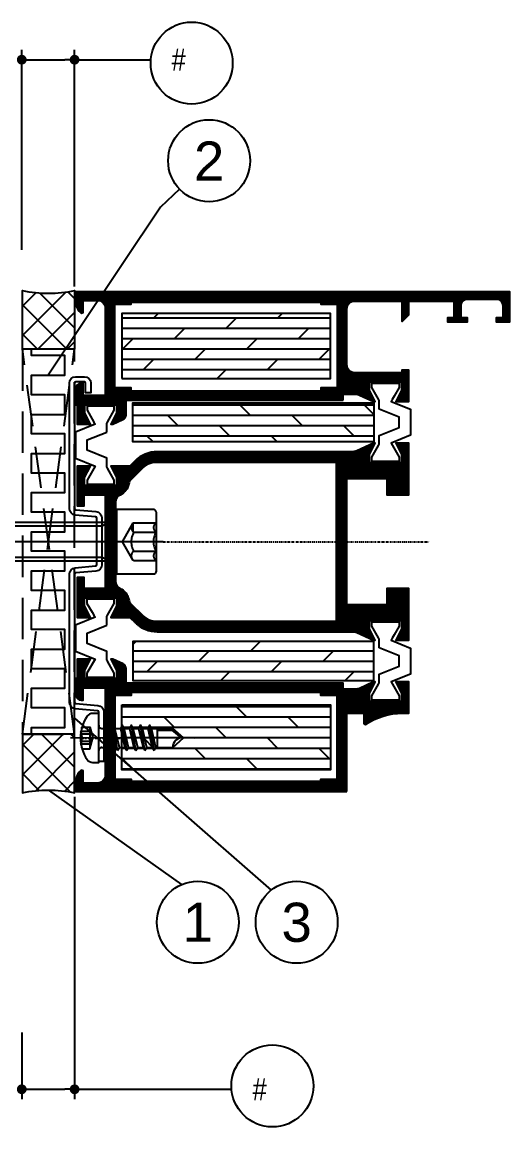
# Model space of a CAD drawing. Header units: millimetres. Extents: x -1821 to 14707, y -2864 to 1473.
# Drawn here: x 6390.9 to 6465.7, y -1107 to -937.7 of the extents above; entities that cross this region are included whole.
import ezdxf
from ezdxf.enums import TextEntityAlignment as Align

# ---------------------------------------------------------------- set-up
doc = ezdxf.new("R2010")
doc.units = ezdxf.units.MM
for name, pattern in [('AUSGEZOGEN', [0]), ('CENTER', [50.800000000000004, 31.75, -6.35, 6.35, -6.35]), ('DASHDOT', [1, 0.5, -0.25, 0, -0.25]), ('VERDECKT', [9.524999999999999, 6.35, -3.175])]:
    doc.linetypes.add(name, pattern=pattern)
for name, color, linetype in [('00TXT', 7, 'AUSGEZOGEN'), ('as_par', 3, 'Continuous'), ('as_sch', 3, 'Continuous'), ('CENT_18', 3, 'CENTER'), ('CENT_25', 2, 'DASHDOT'), ('CONST18', 3, 'Continuous'), ('CONST25', 2, 'Continuous'), ('CONST35', 7, 'Continuous'), ('DICHT_PAR', 3, 'Continuous'), ('HIDE_18', 3, 'VERDECKT'), ('is_par', 3, 'Continuous'), ('is_sch', 3, 'Continuous'), ('leiste_par', 3, 'Continuous')]:
    doc.layers.add(name, color=color, linetype=linetype)
doc.layers.add('AM_5', color=3, linetype='Continuous', lineweight=25)
doc.styles.add('BEMSTIL', font='8SIMPLEX.SHX', dxfattribs={"width": 0.85})
doc.styles.add('SWISS', font='swiss.ttf')
doc.dimstyles.new('Dok-1zu2-PUNKT$0', dxfattribs={"dimscale": 0.5, "dimtxt": 3.4, "dimasz": 1.5, "dimexe": 1.5, "dimexo": 0.6, "dimgap": 1.5, "dimtad": 0, "dimlfac": 2, "dimdsep": 46, "dimtxsty": 'BEMSTIL', "dimblk": 'PUNKT', "dimblk1": 'PUNKT', "dimblk2": 'PUNKT', "dimcen": 0, "dimclrd": 3, "dimclre": 3, "dimclrt": 3, "dimadec": 0, "dimazin": 0, "dimtfac": 0.7, "dimtofl": 0, "dimtmove": 0, "dimatfit": 3, "dimfxl": 1, "dimtolj": 1, "dimarcsym": 0})
pattern_1 = [(45, (5796.10753677033, -2052.015381145648), (-2.245064030267288, 2.245064030267288), []), (135, (5796.10753677033, -2052.015381145648), (-2.245064030267288, -2.245064030267288), [])]

# ---------------------------------------------------------------- blocks, each defined once
blk = doc.blocks.new('B-LL1021351')
at = {"layer": 'as_sch'}
h = blk.add_hatch(dxfattribs=at)
h.set_pattern_fill('_U', color=256, scale=0.2, angle=90, style=0, pattern_type=0)
h.set_pattern_definition([(90, (8.079554182062125, 29.43989028141033), (-0.2, 1.224606353822377e-17), [])])
edge = h.paths.add_edge_path()
edge.add_line((16.80000014944312, 41.19727941421419), (15.90000024883136, 41.19727941421414))
edge.add_line((15.90000024883136, 41.19727941421414), (15.90000024883084, 43.21662934013875))
edge.add_arc((17.10000024883082, 43.21662934013915), 1.199999999999999, 155.0000000000003, 180.0000000000183, ccw=False)
edge.add_line((16.01243090438685, 43.72377125422798), (16.99999999999937, 45.84162001425037))
edge.add_line((16.99999999999937, 45.84162001425037), (16.99999999999937, 46.12367428397178))
edge.add_line((16.99999999999937, 46.12367428397178), (15.24721359549932, 45.24728108172175))
edge.add_line((15.24721359549932, 45.24728108172178), (13.99999999999936, 45.24728108172178))
edge.add_line((13.99999999999937, 45.24728108172178), (13.99999999999937, 50.14728108172179))
edge.add_line((13.99999999999937, 50.14728108172176), (15.24721359549933, 50.14728108172176))
edge.add_line((15.24721359549932, 50.14728108172176), (16.99999999999936, 49.27088787947173))
edge.add_line((16.99999999999937, 49.27088787947176), (16.99999999999937, 51.29728021635563))
edge.add_line((16.99999999999937, 51.29728021635563), (12.19999999999956, 51.29728344756904))
edge.add_line((12.19999999999956, 51.29728344756904), (12.19999999999956, 50.1972810817218))
edge.add_line((12.19999999999956, 50.1972810817218), (12.59999999999965, 50.1972810817218))
edge.add_line((12.59999999999965, 50.1972810817218), (12.59999999999965, 42.99728508172188))
edge.add_arc((11.39999999999965, 42.99728508172188), 1.199999999999999, -90, 0, ccw=False)
edge.add_line((11.39999999999965, 41.7972850817219), (2.799999999999741, 41.7972850817219))
edge.add_arc((2.799999999999741, 42.99728508172188), 1.200000000000003, 180, 270, ccw=False)
edge.add_line((1.599999999999739, 42.99728508172188), (1.599999999999739, 50.19728508172176))
edge.add_line((1.599999999999739, 50.19728508172176), (4.666364272416246, 50.19728508172187))
edge.add_line((4.666364272416246, 50.19728508172187), (4.705505270816687, 50.29177981090521))
edge.add_line((4.705505270816687, 50.29177981090521), (3.699999999999903, 51.29728508172172))
edge.add_line((3.699999999999903, 51.29728508172172), (1.599999999999739, 51.29728508172178))
edge.add_line((1.599999999999739, 51.29728508172178), (1.599999999999739, 58.1972850817219))
edge.add_line((1.599999999999739, 58.19728508172187), (4.200000000000017, 58.19728508172187))
edge.add_line((4.200000000000017, 58.19728508172187), (4.200000000000017, 57.19728508172187))
edge.add_line((4.200000000000017, 57.19728508172187), (4.800000000000011, 57.19728508172187))
edge.add_line((4.800000000000011, 57.19728508172187), (4.800000000000011, 60.29728508172187))
edge.add_line((4.800000000000011, 60.2972850817219), (4.200000000000017, 60.2972850817219))
edge.add_line((4.200000000000017, 60.2972850817219), (4.200000000000017, 59.2972850817219))
edge.add_line((4.200000000000017, 59.2972850817219), (2.300000000000011, 59.2972850817219))
edge.add_arc((2.300000000000011, 60.2972850817219), 1, 180, 270.0000000000001, ccw=False)
edge.add_line((1.300000000000011, 60.2972850817219), (1.300000000000011, 64.6972850817219))
edge.add_arc((2.300000000000011, 64.69728508172187), 0.999999999999998, 89.99999999999989, 180, ccw=False)
edge.add_line((2.300000000000011, 65.69728508172187), (4.200000000000017, 65.69728508172187))
edge.add_line((4.200000000000017, 65.69728508172187), (4.200000000000017, 64.69728508172187))
edge.add_line((4.200000000000017, 64.69728508172187), (4.800000000000011, 64.69728508172187))
edge.add_line((4.800000000000011, 64.69728508172187), (4.800000000000011, 66.79728508172187))
edge.add_line((4.800000000000011, 66.7972850817219), (0.2000000000000171, 66.7972850817219))
edge.add_line((0.2000000000000171, 66.7972850817219), (0.2000000000000171, 0.1999999999999886))
edge.add_line((0.2000000000000028, 0.1999999999999886), (1.895836943965719, 0.1999999999999886))
edge.add_arc((1.895836943965719, 2), 1.799999999999996, 269.9999999999999, 314.9999999999998)
edge.add_line((3.168629150101509, 0.7272077938642099), (3.476215948935334, 1.034794592698006))
edge.add_line((3.476215948935319, 1.034794592698006), (3.366364272416135, 1.300000000000011))
edge.add_line((3.366364272416149, 1.300000000000011), (1.500000000000014, 1.300000000000011))
edge.add_line((1.5, 1.300000000000011), (1.5, 3.5))
edge.add_arc((2.700000000000003, 3.5), 1.2, 90, 180, ccw=False)
edge.add_line((2.700000000000003, 4.699999999999989), (16.10000000000001, 4.699999999999989))
edge.add_line((16.10000000000001, 4.699999999999989), (16.10000000000001, 1.299999999999983))
edge.add_line((16.10000000000001, 1.300000000000011), (14.19999999999999, 1.300000000000011))
edge.add_line((14.19999999999999, 1.299999999999983), (14.2, 1))
edge.add_arc((15, 1), 0.7999999999999954, 180.0000000000002, 270.0000000000004)
edge.add_line((15, 0.1999999999999886), (17.49999999999972, 0.1999999999999886))
edge.add_line((17.49999999999972, 0.1999999999999886), (17.4999999999997, 0.3999999999999773))
edge.add_line((17.49999999999972, 0.3999999999999773), (20.49999999999972, 0.3999999999999773))
edge.add_line((20.49999999999972, 0.4000000000000057), (20.4999999999997, 2.426392202250042))
edge.add_line((20.4999999999997, 2.426392202250014), (18.74721359549966, 1.549999000000014))
edge.add_line((18.74721359549966, 1.549999000000014), (17.4999999999997, 1.549999000000014))
edge.add_line((17.4999999999997, 1.549999000000014), (17.4999999999997, 6.44999900000002))
edge.add_line((17.4999999999997, 6.44999900000002), (18.74721359549966, 6.44999900000002))
edge.add_line((18.74721359549966, 6.44999900000002), (20.49999999999969, 5.57360579775002))
edge.add_line((20.49999999999969, 5.573605797749991), (20.4999999999997, 5.856677160535128))
edge.add_line((20.4999999999997, 5.856677160535156), (19.78437991351552, 7.431041329999715))
edge.add_arc((19.05608673319308, 7.099998970934053), 0.7999999999999616, 24.44395506557918, 89.99999999999363)
edge.add_line((19.05608673319317, 7.899998970934007), (16.80000014944341, 7.899998970934547))
edge.add_line((16.80000014944341, 7.899998970934547), (16.80000014944312, 41.19727941421419))
h.paths.add_polyline_path([(15.40000024883075, 8.700004950186042), (14.90000024883098, 8.700004950186042), (14.90000024883098, 6.200004950186042), (2.100000248830895, 6.200004950185928), (2.100000248830895, 8.700004950186042), (1.800000144223361, 8.700004950186042), (1.800000036415028, 37.79727941421439), (2.100000248830895, 37.79727941421427), (2.100000248830895, 40.2972794142143), (14.90000024883099, 40.29727941421419), (14.90000024883098, 37.79727941421416), (15.40000024883075, 37.79727941421405)], flags=16)
at = {"layer": 'is_sch'}
h = blk.add_hatch(dxfattribs=at)
h.set_pattern_fill('_U', color=256, scale=0.2, angle=90, style=0, pattern_type=0)
h.set_pattern_definition([(90, (38.50046598677734, 28.12631000053418), (-0.2, 1.224606353822377e-17), [])])
edge = h.paths.add_edge_path()
edge.add_arc((29.49999990501244, 12.66879085624376), 4.799999999999851, 179.9999999999986, 225.0000000000408)
edge.add_line((26.10588735531954, 9.274678306546008), (26.90000009962769, 8.480565562239093))
edge.add_line((26.90000009962769, 8.480565562239093), (26.90000009962759, 5.571329875835858))
edge.add_line((26.90000009962759, 5.571329875835829), (28.65278650412762, 6.447723078085829))
edge.add_line((28.65278650412762, 6.447723078085858), (29.90000009962758, 6.447723078085858))
edge.add_line((29.90000009962758, 6.447723078085858), (29.90000009962758, 1.547723078085852))
edge.add_line((29.90000009962758, 1.547723078085852), (28.65278650412762, 1.547723078085852))
edge.add_line((28.65278650412762, 1.547723078085852), (26.90000009962758, 2.42411628033588))
edge.add_line((26.90000009962758, 2.42411628033588), (26.90000009962758, 0.3977241841755017))
edge.add_line((26.90000009962756, 0.3977241841755017), (33.00000013790861, 0.397727419909387))
edge.add_line((33.00000013790861, 0.397727419909387), (33.00000013790876, 1.497726215791999))
edge.add_line((33.00000013790876, 1.497726215792028), (31.30000008977686, 1.497726215791999))
edge.add_line((31.30000008977686, 1.497726215791999), (31.30000024738767, 4.697733063487249))
edge.add_line((31.30000024738767, 4.69773306348722), (45.70000015269619, 4.697734354117472))
edge.add_line((45.70000015269619, 4.6977343541175), (45.69999999508552, 1.497726215791999))
edge.add_line((45.69999999508552, 1.497726215791999), (44.00000013790877, 1.497726215791971))
edge.add_line((44.00000013790877, 1.497726215791999), (44.00000013790888, 0.3977274199265537))
edge.add_line((44.00000013790888, 0.3977274199265537), (50.10105171051465, 0.3977241841582497))
edge.add_line((50.10105171051465, 0.3977241841582497), (50.10105171051465, 2.424116280335767))
edge.add_line((50.10105171051465, 2.424116280335767), (48.34826530601461, 1.547723078085738))
edge.add_line((48.34826530601461, 1.547723078085738), (47.10105171051465, 1.547723078085738))
edge.add_line((47.10105171051465, 1.547723078085738), (47.10105171051465, 6.447723078085744))
edge.add_line((47.10105171051465, 6.447723078085744), (48.34826530601461, 6.447723078085744))
edge.add_line((48.34826530601461, 6.447723078085744), (50.10105168903021, 5.571329886577956))
edge.add_line((50.10105168903021, 5.571329886577956), (50.10105149588445, 8.480565557525523))
edge.add_line((50.10105149588445, 8.480565557525523), (50.89516423278344, 9.274678283762285))
edge.add_arc((47.50105170587366, 12.66879085624345), 4.800000000000043, 314.9999996153564, 360.000000000001)
edge.add_line((52.30105170587372, 12.66879085624353), (52.30105170587318, 42.78817162247995))
edge.add_arc((53.50105170587319, 42.78817162247998), 1.20000000000001, 155.0000000000013, 180.0000000000013, ccw=False)
edge.add_line((52.41348236142919, 43.29531353656878), (53.60097986375258, 45.84191014838927))
edge.add_line((53.60097986375258, 45.8419101483893), (53.60052286672153, 46.12437971369692))
edge.add_line((53.60052286672153, 46.12437971369692), (51.8472135954993, 45.24772507808581))
edge.add_line((51.8472135954993, 45.24772507808581), (50.59999999999934, 45.24772507808581))
edge.add_line((50.59999999999935, 45.24772507808581), (50.59999999999935, 50.14772507808581))
edge.add_line((50.59999999999935, 50.14772507808581), (51.8472135954993, 50.14772507808581))
edge.add_line((51.8472135954993, 50.14772507808581), (53.59999999999933, 49.27133187583578))
edge.add_line((53.59999999999935, 49.27133187583578), (53.59999999999935, 51.29772407808582))
edge.add_line((53.59999999999935, 51.29772407808582), (45.69999999999975, 51.29772407808602))
edge.add_line((45.69999999999976, 51.29772407808602), (45.69999999999956, 47.89772407809591))
edge.add_line((45.69999999999956, 47.89772407809593), (48.20000000012688, 47.89772407821894))
edge.add_line((48.20000000012688, 47.89772407821894), (48.19999999999523, 41.79772407808582))
edge.add_line((48.19999999999523, 41.79772407808582), (28.79999999999954, 41.79772407808582))
edge.add_line((28.79999999999954, 41.79772407808582), (28.79999999999978, 47.89772407808584))
edge.add_line((28.79999999999978, 47.89772407808584), (31.30000000000602, 47.89772407808607))
edge.add_line((31.30000000000602, 47.89772407808607), (31.30000000011587, 51.29772407820607))
edge.add_line((31.30000000011587, 51.29772407820607), (23.39999999999937, 51.29772407808878))
edge.add_line((23.39999999999937, 51.29772407808878), (23.39999999999937, 49.27133187583578))
edge.add_line((23.39999999999937, 49.27133187583578), (25.15278640449941, 50.14772507808581))
edge.add_line((25.15278640449941, 50.14772507808581), (26.39999999999937, 50.14772507808581))
edge.add_line((26.39999999999937, 50.14772507808581), (26.39999999999937, 45.24772507808581))
edge.add_line((26.39999999999937, 45.24772507808581), (25.15278640449941, 45.24772507808581))
edge.add_line((25.15278640449941, 45.24772507808581), (23.39999999999937, 46.12411828033584))
edge.add_line((23.39999999999937, 46.12411828033581), (23.39999999999935, 45.84206401061439))
edge.add_line((23.39999999999937, 45.84206401061439), (24.58756924945682, 43.29531353656859))
edge.add_arc((23.49999990501283, 42.78817162247975), 1.199999999999995, -3.979039320256561e-13, 24.999999999999773, ccw=False)
edge.add_line((24.69999990501283, 42.78817162247975), (24.6999999050126, 12.66879085624387))
edge = h.paths.add_edge_path(flags=16)
edge.add_arc((29.4999999050126, 12.66879085624387), 3.2, 180, 225.0000000000406)
edge.add_line((27.23725820521724, 10.40604915644533), (28.99476436794701, 8.64854299371612))
edge.add_arc((29.84329250537074, 9.497071131140103), 1.200000000000001, 225.0000000000093, 260.2405423695951)
edge.add_arc((29.2499998609641, 6.047722810356447), 2.3, 24.474416672083407, 80.24054236959518, ccw=False)
edge.add_arc((32.43551207269796, 7.497726930659013), 1.200000000000001, 204.4744166720833, 269.9999999999999)
edge.add_line((32.43551207269796, 6.297726930658996), (44.56553973744431, 6.297726930658996))
edge.add_arc((44.56553973744431, 7.497726930659013), 1.2, 269.9999999999998, 335.5255833279145)
edge.add_arc((47.75105194917813, 6.047722810356362), 2.3, 99.75946162770782, 155.5255833279147, ccw=False)
edge.add_arc((47.15775906412391, 9.497071089748289), 1.200000000000004, 279.7594616277084, 314.9999999999853)
edge.add_line((48.00628720154755, 8.648542952324192), (49.76379340566955, 10.40604915644528))
edge.add_arc((47.50105170587376, 12.66879085624322), 3.199999999999879, 314.9999999999725, 360.0000000000063)
edge.add_line((50.70105170587364, 12.66879085624359), (50.70105170587367, 40.19772407808563))
edge.add_line((50.70105170587367, 40.1977240780856), (26.29999990501237, 40.19772407808594))
edge.add_line((26.29999990501237, 40.19772407808594), (26.2999999050126, 12.6687908562439))
h = blk.add_hatch(dxfattribs=at)
h.set_pattern_fill('_U', color=256, scale=0.2, angle=90, style=0, pattern_type=0)
h.set_pattern_definition([(90, (67.36502765796459, 23.95932698303045), (-0.2, 1.224606353822377e-17), [])])
edge = h.paths.add_edge_path()
edge.add_line((76.79999999999964, 41.79817307444992), (64.79999999999964, 41.79817307444966))
edge.add_line((64.79999999999964, 41.79817307444969), (64.79999999999964, 44.39817307444972))
edge.add_line((64.79999999999964, 44.39817307444969), (66.37936788635221, 44.39817307444974))
edge.add_line((66.37936788635221, 44.39817307444974), (66.51477246289565, 44.65491951966993))
edge.add_arc((74.99999999999966, 50.31538890334934), 10.2, 180.0000000000001, 213.7071317649712, ccw=False)
edge.add_line((64.79999999999964, 50.31538890334934), (64.79999999999964, 51.29816807444985))
edge.add_line((64.79999999999964, 51.29816807444985), (59.99999999999937, 51.29816807444985))
edge.add_line((59.99999999999937, 51.29816807444985), (59.99999999999937, 49.27177587219981))
edge.add_line((59.99999999999937, 49.27177587219981), (61.75278640449943, 50.14816907444984))
edge.add_line((61.75278640449943, 50.14816907444981), (62.99999999999937, 50.14816907444981))
edge.add_line((62.99999999999937, 50.14816907444981), (62.99999999999937, 45.24816907444981))
edge.add_line((62.99999999999937, 45.24816907444983), (61.75278640449943, 45.24816907444983))
edge.add_line((61.75278640449943, 45.24816907444983), (59.99999999999937, 46.12456227669986))
edge.add_line((59.99999999999937, 46.12456227669986), (59.99999999999937, 45.84250798835745))
edge.add_line((59.99999999999937, 45.84250798835743), (60.98756897649452, 43.72465850240394))
edge.add_arc((59.89999954203961, 43.21751678134416), 1.200000000000013, -1.5290879673557356e-11, 24.999989830763127, ccw=False)
edge.add_line((61.09999954203963, 43.21751678134385), (61.09999954203909, 41.19816740694216))
edge.add_line((61.09999954203909, 41.19816740694216), (60.19999995042497, 41.19816740694228))
edge.add_line((60.19999995042497, 41.1981674069423), (60.19999995042465, 7.900886963661975))
edge.add_line((60.19999995042465, 7.900886963661975), (57.94391326680599, 7.900886963662089))
edge.add_arc((57.94391326680601, 7.100886963662219), 0.7999999999998861, 90, 155.5560449344181)
edge.add_line((57.21562008648365, 7.431929322727882), (56.49999999999949, 5.857565153263067))
edge.add_line((56.49999999999949, 5.857565153263067), (56.49999999999949, 5.574493790477902))
edge.add_line((56.49999999999949, 5.574493790477902), (58.25278640449953, 6.450886992727931))
edge.add_line((58.25278640449953, 6.450886992727931), (59.49999999999949, 6.450886992727931))
edge.add_line((59.49999999999949, 6.450886992727931), (59.49999999999949, 1.550886992727925))
edge.add_line((59.49999999999949, 1.550886992727925), (58.25278640449953, 1.550886992727925))
edge.add_line((58.25278640449953, 1.550886992727925), (56.49999999999949, 2.427280194977953))
edge.add_line((56.49999999999949, 2.427280194977953), (56.49999999999949, 0.4008879927279168))
edge.add_line((56.49999999999949, 0.4008879927279168), (59.49999999999949, 0.4008879927279168))
edge.add_line((59.49999999999949, 0.4008879927279168), (59.49999999999949, 0.200887992727985))
edge.add_line((59.49999999999949, 0.200887992727985), (61.99999999999966, 0.2008879927280418))
edge.add_arc((61.99999999999966, 1.000887992728025), 0.7999999999999987, 270.0000000000001, 360.0000000000002)
edge.add_line((62.79999999999964, 1.000887992728025), (62.79999999999964, 1.300887992728008))
edge.add_line((62.79999999999964, 1.300887992728036), (60.89999999999964, 1.300887992728036))
edge.add_line((60.89999999999964, 1.300887992728036), (60.89999999999964, 4.700887992728042))
edge.add_line((60.89999999999964, 4.700887992728042), (74.29999999999964, 4.700887992728042))
edge.add_arc((74.29999999999964, 3.500887992728025), 1.2, 0, 90, ccw=False)
edge.add_line((75.49999999999966, 3.500887992728025), (75.49999999999966, 1.300887992728008))
edge.add_line((75.49999999999966, 1.300887992728036), (73.63363572758351, 1.300887992728036))
edge.add_line((73.63363572758351, 1.300887992728036), (73.52378405106435, 1.035682585426031))
edge.add_line((73.52378405106433, 1.035682585426031), (73.83137084989812, 0.728095786592263))
edge.add_arc((75.10416305603394, 2.000887992728025), 1.800000000000004, 224.9999999999999, 269.9999999999999)
edge.add_line((75.10416305603394, 0.2008879927280418), (76.79999999999967, 0.2008879927280418))
edge.add_line((76.79999999999964, 0.2008879927280418), (76.79999999999964, 41.79817307444995))
h.paths.add_polyline_path([(75.20000016284126, 37.79816740694244), (74.89999995042498, 37.79816740694233), (74.89999995042544, 40.29816740694235), (62.09999995042486, 40.29816740694224), (62.09999995042486, 37.79816740694221), (61.59999995042486, 37.79816740694216), (61.59999995042486, 8.700892942914152), (62.09999995042466, 8.700892942914095), (62.09999995042466, 6.200892942914066), (74.89999995042544, 6.200892942913981), (74.89999995042498, 8.700892942914095), (75.200000055032, 8.700892942914095)], flags=16)
at = {"layer": 'as_par'}
blk.add_lwpolyline([(16.80000014944312, 41.19727941421419), (15.90000024883136, 41.19727941421414), (15.90000024883082, 43.21662934013875, -0.1095178116833212), (16.01243090438685, 43.72377125422798), (16.99999999999937, 45.84162001425037), (16.99999999999937, 46.12367428397178), (15.24721359549932, 45.24728108172178), (13.99999999999937, 45.24728108172178), (13.99999999999937, 50.14728108172176), (15.24721359549932, 50.14728108172176), (16.99999999999937, 49.27088787947176), (16.99999999999937, 51.29728021635563), (12.19999999999956, 51.29728344756904), (12.19999999999956, 50.1972810817218), (12.59999999999965, 50.1972810817218), (12.59999999999964, 42.99728508172188, -0.414213562373096), (11.39999999999965, 41.7972850817219), (2.799999999999741, 41.7972850817219, -0.4142135623730958), (1.599999999999739, 42.99728508172188), (1.599999999999739, 50.19728508172176), (4.666364272416246, 50.19728508172187), (4.705505270816687, 50.29177981090521), (3.699999999999903, 51.29728508172172), (1.599999999999739, 51.29728508172178), (1.599999999999739, 58.19728508172187), (4.200000000000017, 58.19728508172187), (4.200000000000017, 57.19728508172187), (4.800000000000011, 57.19728508172187), (4.800000000000011, 60.2972850817219), (4.200000000000017, 60.2972850817219), (4.200000000000017, 59.2972850817219), (2.300000000000011, 59.2972850817219, -0.4142135623730964), (1.300000000000011, 60.2972850817219), (1.300000000000011, 64.69728508172187, -0.4142135623730961), (2.300000000000011, 65.69728508172187), (4.200000000000017, 65.69728508172187), (4.200000000000017, 64.69728508172187), (4.800000000000011, 64.69728508172187), (4.800000000000011, 66.7972850817219), (0.2000000000000171, 66.7972850817219), (0.2000000000000028, 0.1999999999999886), (1.895836943965719, 0.1999999999999886, 0.1989123673796578), (3.168629150101509, 0.7272077938642099), (3.476215948935319, 1.034794592698006), (3.366364272416149, 1.300000000000011), (1.5, 1.300000000000011), (1.5, 3.5, -0.4142135623730948), (2.700000000000003, 4.699999999999989), (16.10000000000001, 4.699999999999989), (16.10000000000001, 1.300000000000011), (14.19999999999999, 1.299999999999983), (14.2, 1, 0.4142135623730958), (15, 0.1999999999999886), (17.49999999999972, 0.1999999999999886), (17.49999999999972, 0.3999999999999773), (20.49999999999972, 0.4000000000000057), (20.4999999999997, 2.426392202250014), (18.74721359549966, 1.549999000000014), (17.4999999999997, 1.549999000000014), (17.4999999999997, 6.44999900000002), (18.74721359549966, 6.44999900000002), (20.49999999999969, 5.573605797749991), (20.4999999999997, 5.856677160535156), (19.78437991351552, 7.431041329999715, 0.2941076137054389), (19.05608673319317, 7.899998970934007), (16.80000014944341, 7.899998970934547), (16.80000014944312, 41.19727941421419)], format="xyb", close=True, dxfattribs=at)
blk.add_lwpolyline([(15.40000024883075, 8.700004950186042), (14.90000024883098, 8.700004950186042), (14.90000024883098, 6.200004950186042), (2.100000248830895, 6.200004950185928), (2.100000248830895, 8.700004950186042), (1.800000144223361, 8.700004950186042), (1.800000036415028, 37.79727941421439), (2.100000248830895, 37.79727941421427), (2.100000248830895, 40.2972794142143), (14.90000024883099, 40.29727941421419), (14.90000024883098, 37.79727941421416), (15.40000024883075, 37.79727941421405), (15.40000024883075, 8.700004950186042)], close=True, dxfattribs=at)
at = {"layer": 'is_par'}
for points in [[(24.6999999050126, 12.66879085624387, 0.1989123673798495), (26.10588735531954, 9.274678306546008), (26.90000009962769, 8.480565562239093), (26.90000009962759, 5.571329875835829), (28.65278650412762, 6.447723078085858), (29.90000009962758, 6.447723078085858), (29.90000009962758, 1.547723078085852), (28.65278650412762, 1.547723078085852), (26.90000009962758, 2.42411628033588), (26.90000009962756, 0.3977241841755017), (33.00000013790861, 0.397727419909387), (33.00000013790876, 1.497726215792028), (31.30000008977686, 1.497726215791999), (31.30000024738767, 4.69773306348722), (45.70000015269619, 4.6977343541175), (45.69999999508552, 1.497726215791999), (44.00000013790877, 1.497726215791999), (44.00000013790888, 0.3977274199265537), (50.10105171051465, 0.3977241841582497), (50.10105171051465, 2.424116280335767), (48.34826530601461, 1.547723078085738), (47.10105171051465, 1.547723078085738), (47.10105171051465, 6.447723078085744), (48.34826530601461, 6.447723078085744), (50.10105168903021, 5.571329886577956), (50.10105149588445, 8.480565557525523), (50.89516423278344, 9.274678283762313, 0.1989123691243912), (52.30105170587372, 12.66879085624353), (52.30105170587318, 42.78817162247995, -0.109517811683242), (52.41348236142919, 43.29531353656878), (53.60097986375258, 45.8419101483893), (53.60052286672153, 46.12437971369692), (51.8472135954993, 45.24772507808581), (50.59999999999935, 45.24772507808581), (50.59999999999935, 50.14772507808581), (51.8472135954993, 50.14772507808581), (53.59999999999935, 49.27133187583578), (53.59999999999935, 51.29772407808582), (45.69999999999976, 51.29772407808602), (45.69999999999956, 47.89772407809593), (48.20000000012688, 47.89772407821894), (48.19999999999523, 41.79772407808582), (28.79999999999954, 41.79772407808582), (28.79999999999978, 47.89772407808584), (31.30000000000602, 47.89772407808607), (31.30000000011587, 51.29772407820607), (23.39999999999937, 51.29772407808878), (23.39999999999937, 49.27133187583578), (25.15278640449941, 50.14772507808581), (26.39999999999937, 50.14772507808581), (26.39999999999937, 45.24772507808581), (25.15278640449941, 45.24772507808581), (23.39999999999937, 46.12411828033581), (23.39999999999937, 45.84206401061439), (24.58756924945681, 43.29531353656859, -0.1095178116832422), (24.69999990501283, 42.78817162247975), (24.6999999050126, 12.66879085624387)], [(76.79999999999964, 41.79817307444992), (64.79999999999964, 41.79817307444969), (64.79999999999964, 44.39817307444969), (66.37936788635221, 44.39817307444974), (66.51477246289565, 44.65491951966993, -0.1481448291565296), (64.79999999999964, 50.31538890334934), (64.79999999999964, 51.29816807444985), (59.99999999999937, 51.29816807444985), (59.99999999999937, 49.27177587219981), (61.75278640449943, 50.14816907444981), (62.99999999999937, 50.14816907444981), (62.99999999999937, 45.24816907444983), (61.75278640449943, 45.24816907444983), (59.99999999999937, 46.12456227669986), (59.99999999999937, 45.84250798835743), (60.98756897649452, 43.72465850240394, -0.1095177667794425), (61.09999954203963, 43.21751678134385), (61.09999954203909, 41.19816740694216), (60.19999995042497, 41.1981674069423), (60.19999995042465, 7.900886963661975), (57.94391326680601, 7.900886963662089, 0.294107613705456), (57.21562008648365, 7.431929322727882), (56.49999999999949, 5.857565153263067), (56.49999999999949, 5.574493790477902), (58.25278640449953, 6.450886992727931), (59.49999999999949, 6.450886992727931), (59.49999999999949, 1.550886992727925), (58.25278640449953, 1.550886992727925), (56.49999999999949, 2.427280194977953), (56.49999999999949, 0.4008879927279168), (59.49999999999949, 0.4008879927279168), (59.49999999999949, 0.200887992727985), (61.99999999999966, 0.2008879927280418, 0.4142135623730955), (62.79999999999964, 1.000887992728025), (62.79999999999964, 1.300887992728036), (60.89999999999964, 1.300887992728036), (60.89999999999964, 4.700887992728042), (74.29999999999964, 4.700887992728042, -0.4142135623730948), (75.49999999999966, 3.500887992728025), (75.49999999999966, 1.300887992728036), (73.63363572758351, 1.300887992728036), (73.52378405106433, 1.035682585426031), (73.83137084989815, 0.7280957865922346, 0.1989123673796581), (75.10416305603394, 0.2008879927280418), (76.79999999999964, 0.2008879927280418), (76.79999999999964, 41.79817307444992)], [(26.2999999050126, 12.66879085624387, 0.198912367379842), (27.23725820521724, 10.40604915644533), (28.99476436794701, 8.64854299371612, 0.1549893230359022), (29.63987788443131, 8.314437421157123, -0.2482443721165699), (31.34333645724635, 7.00058266084099, 0.2939632085654071), (32.43551207269796, 6.297726930658996), (44.56553973744431, 6.297726930658996, 0.2939632085653976), (45.65771535289591, 7.000582660840934, -0.2482443536001977), (47.36117376757109, 8.314437393956752, 0.1549893051753763), (48.00628720154755, 8.648542952324192), (49.76379340566955, 10.40604915644528, 0.1989123673798115), (50.70105170587364, 12.66879085624359), (50.70105170587367, 40.1977240780856), (26.29999990501237, 40.19772407808594), (26.2999999050126, 12.66879085624387)]]:
    blk.add_lwpolyline(points, format="xyb", close=True, dxfattribs=at)
blk.add_lwpolyline([(75.20000016284126, 37.79816740694244), (74.89999995042498, 37.79816740694233), (74.89999995042544, 40.29816740694235), (62.09999995042486, 40.29816740694224), (62.09999995042486, 37.79816740694221), (61.59999995042486, 37.79816740694216), (61.59999995042486, 8.700892942914152), (62.09999995042466, 8.700892942914095), (62.09999995042466, 6.200892942914066), (74.89999995042544, 6.200892942913981), (74.89999995042498, 8.700892942914095), (75.200000055032, 8.700892942914095), (75.20000016284126, 37.79816740694244)], close=True, dxfattribs=at)
at = {"layer": 'leiste_par'}
for points in [[(18.185190441465, 46.75728100949462), (17.06621800064485, 46.75728108172177, 0.131652079472951), (16.66121800059267, 46.64876133610213), (14.85809002390086, 45.60772507808579), (14.20999999999938, 45.60772507808579), (14.20999999999938, 49.78772507808577), (14.85809002353373, 49.78772507808577), (16.19499409292776, 49.01586315374044), (16.68287609846928, 48.73329623492381), (16.99171902354941, 48.55498621641331), (18.20674455880217, 51.56228115438429), (22.1932544432792, 51.56228115438429), (23.40828234753293, 48.55498283165508), (25.54191165426688, 49.78772507808583), (26.18999999999937, 49.78772507808583), (26.18999999999937, 45.60772507808585), (25.5419099760979, 45.60772507808582), (23.73878199940606, 46.64876133610213, 0.1316520794729206), (23.33378201575391, 46.75728108172174), (22.21480855853373, 46.75728100949459), (20.9926296134727, 49.78228115438435), (19.40736938652604, 49.78228115438435), (18.185190441465, 46.75728100949462)], [(54.78519044146499, 46.75772500585865), (53.66621800064485, 46.7577250780858, 0.131652079472951), (53.26121800059266, 46.64920533246615), (51.45809002390085, 45.60816907444982), (50.80999999999938, 45.60816907444982), (50.80999999999938, 49.7881690744498), (51.45809002353373, 49.7881690744498), (52.79499409292775, 49.01630715010447), (53.28287609846927, 48.73374023128784), (53.5917190235494, 48.55543021277734), (54.80674455880217, 51.56272515074832), (58.7932544432792, 51.56272515074832), (60.00828234753291, 48.55542682801911), (62.14191165426686, 49.78816907444985), (62.78999999999937, 49.78816907444985), (62.78999999999937, 45.60816907444988), (62.14190997609788, 45.60816907444985), (60.33878199940605, 46.64920533246615, 0.1316520794729206), (59.93378201575391, 46.75772507808577), (58.81480855853373, 46.75772500585862), (57.5926296134727, 49.78272515074838), (56.00736938652604, 49.78272515074838), (54.78519044146499, 46.75772500585865)], [(21.68519044146532, 4.939999072227153), (20.56621800064518, 4.939999, -0.131652079472951), (20.161218000593, 5.048518745619646), (18.35809002390118, 6.089555003635979), (17.70999999999971, 6.089555003635979), (17.70999999999971, 1.909555003636001), (18.35809002353406, 1.909555003636001), (19.69499409292808, 2.681416927981331), (20.18287609846961, 2.963983846797959), (20.49171902354973, 3.14229386530846), (21.7067445588025, 0.1349989273374774), (25.69325444327953, 0.1349989273374774), (26.90828234753326, 3.14229725006669), (29.04191165426721, 1.909555003635944), (29.68999999999971, 1.909555003635944), (29.6899999999997, 6.089555003635923), (29.04190997609822, 6.089555003635951), (27.23878199940637, 5.048518745619646, -0.1316520794729206), (26.83378201575424, 4.939999000000029), (25.71480855853406, 4.939999072227181), (24.49262961347303, 1.914998927337422), (22.90736938652637, 1.914998927337422), (21.68519044146532, 4.939999072227153)], [(51.28624215198028, 4.937723150312905), (50.16726971116013, 4.937723078085753, -0.131652079472951), (49.76226971110795, 5.046242823705398), (47.95914173441614, 6.087279081721732), (47.31105171051466, 6.087279081721732), (47.31105171051466, 1.907279081721754), (47.95914173404901, 1.907279081721754), (49.29604580344304, 2.679141006067084), (49.78392780898456, 2.961707924883711), (50.09277073406469, 3.140017943394213), (51.30779626931745, 0.1327230054232302), (55.29430615379448, 0.1327230054232302), (56.50933405804821, 3.140021328152443), (58.64296336478216, 1.907279081721697), (59.29105171051467, 1.907279081721697), (59.29105171051465, 6.087279081721675), (58.64296168661318, 6.087279081721704), (56.83983370992132, 5.046242823705398, -0.1316520794729206), (56.43483372626919, 4.937723078085781), (55.31586026904901, 4.937723150312934), (54.09368132398798, 1.912723005423175), (52.50842109704132, 1.912723005423175), (51.28624215198028, 4.937723150312905)]]:
    blk.add_lwpolyline(points, format="xyb", close=True, dxfattribs=at)
blk = doc.blocks.new('B-LL4080202')
at = {"layer": 'DICHT_PAR'}
blk.add_lwpolyline([(-29.48325693051118, 2.300000000000114, -0.3888787318529908), (-28.48706223241943, 1.387155742747769), (-28.21544610951105, -1.717430748369292, 0.3888787318529907), (-28.01620716989249, -1.899999599819942), (-20.88378352581518, -1.899999599819761, 0.3888787318529907), (-20.68454458619683, -1.717430748369473), (-20.41292846328807, 1.387155742747769, -0.3888787318529907), (-19.4167337651966, 2.300000000000114), (-0.1999999999998749, 2.300000000000114, -0.414213562373095), (0.8000000000001251, 1.300000000000114), (0.8000000000001251, -6.750155989720952e-14, -0.414213562373095), (-0.1999999999998749, -1.000000000000068), (-1.699999999999875, -1.000000000000068), (-1.699999999999875, -0.1999999999998856), (-0.1999999999998749, -0.1999999999998856, 0.4142135623731117), (0, 0), (-5.684341886080801e-14, 1.300000000000114, 0.4142135623731117), (-0.1999999999998181, 1.499999999999989), (-19.4167337651966, 1.50000000000016, 0.3888787318529743), (-19.61597270481494, 1.317431148549645), (-19.88758882772348, -1.787155342567598, -0.3888787318529907), (-20.88378352581518, -2.699999599819943), (-28.01620716989249, -2.699999599819943, -0.3888787318529907), (-29.01240186798423, -1.787155342567598), (-29.28401799089284, 1.317431148549463, 0.3888787318529908), (-29.48325693051118, 1.500000000000114), (-49.11672446090409, 1.499999999999932, 0.3888787318530236), (-49.31596340052245, 1.317431148549623), (-49.61382596208676, -2.087153509164704, -0.3888787318530562), (-50.61002066017846, -2.999997766417049), (-58.20000000000056, -2.999997766417049), (-58.20000000000056, -2.199997766416868), (-50.61002066017835, -2.199997766416868, 0.3888787318530562), (-50.41078172056, -2.017428914966558), (-50.11291915899579, 1.387155742747769, -0.3888787318529907), (-49.11672446090409, 2.3000000000002), (-29.48325693051118, 2.300000000000114)], format="xyb", close=True, dxfattribs=at)
blk = doc.blocks.new('LL4080202')
at = {"layer": 'CENT_25'}
for p, q in [((-54.60000000000056, 0.5236300316037727), (-54.60000000000056, -5.705609295755295)), ((-24.44999534785383, 0.841472777933518), (-24.44999534785383, -5.488422901175795))]:
    blk.add_line(p, q, dxfattribs=at)
blk.add_blockref('B-LL4080202', (0, 0))
blk = doc.blocks.new('WS4070448')
for p, q in [((6.61725692111645, -8.639359081321516), (6.61725692111645, -11.00311480052579)), ((6.61725692111645, -8.639359081321516), (9.517256921116541, -8.639359081321516)), ((9.517256921116541, -11.00311480052579), (9.517256921116541, -8.639359081321516)), ((6.61725692111645, -11.00311480052579), (8.067256921116496, -12.63935908132152)), ((8.067256921116496, -12.63935908132152), (9.517256921116541, -11.00311480052579))]:
    blk.add_line(p, q)
blk.add_lwpolyline([(11.39017358778314, 2.114399939326205, 0.3148562194916155), (4.744340254449881, 2.114399939326205, 0.244911807885714), (4.31725692111651, 1.294786315076664), (4.31725692111651, 0.3606409186785697), (11.81725692111651, 0.3606409186785697), (11.81725692111651, 1.294786315076664, 0.244911807885716), (11.39017358778314, 2.114399939326205, 0.1382912330068625)], format="xyb")
for points in [[(6.117256921116464, -1.139359081321317), (6.617256921116464, -1.428034215916085), (8.06725692111651, -1.08419660353465), (8.56725692111651, -0.707357978585577), (8.06725692111651, -0.5068463343449991), (6.617256921116464, -0.8506839467264342)], [(6.117256921116464, -2.539359081321294), (6.617256921116464, -2.828034215916063), (9.517256921116555, -2.140358991153079), (10.01725692111656, -1.851683856558196), (9.517256921116555, -1.563008721963428), (6.617256921116464, -2.250683946726411)], [(6.117256921116464, -3.939359081321271), (6.617256921116464, -4.22803421591604), (9.517256921116555, -3.540358991153056), (10.01725692111656, -3.251683856558287), (9.517256921116555, -2.963008721963405), (6.617256921116464, -3.650683946726502)], [(6.117256921116464, -5.339359081321362), (6.617256921116464, -5.628034215916131), (9.517256921116555, -4.940358991153147), (10.01725692111656, -4.651683856558265), (9.517256921116555, -4.363008721963496), (6.617256921116464, -5.05068394672648)], [(6.117256921116464, -6.739359081321339), (6.617256921116464, -7.028034215916108), (9.517256921116555, -6.340358991153124), (10.01725692111656, -6.051683856558356), (9.517256921116555, -5.763008721963473), (6.617256921116464, -6.450683946726571)], [(6.117256921116464, -8.13935908132143), (6.617256921116464, -8.428034215916199), (9.517256921116555, -7.740358991153215), (10.01725692111656, -7.451683856558333), (9.517256921116555, -7.163008721963564), (6.617256921116464, -7.850683946726548)]]:
    blk.add_lwpolyline(points, close=True)
for points in [[(6.117256921116464, -1.139359081321317), (8.56725692111651, -0.707357978585577)], [(6.617256921116464, -0.1393590813214303), (6.617256921116464, -0.8506839467264342)], [(6.617256921116464, -1.428034215916085), (6.617256921116464, -1.850683946726662)], [(6.617256921116464, -1.428034215915972), (6.617256921116464, -2.250683946726411)], [(6.617256921116464, -1.428034215916085), (6.617256921116464, -2.250683946726411)], [(9.517256921116555, -0.1393590813214303), (9.517256921116555, -1.563008721963428)], [(6.117256921116464, -2.539359081321294), (10.01725692111656, -1.851683856558196)], [(6.117256921116464, -3.939359081321271), (10.01725692111656, -3.251683856558287)], [(6.617256921116464, -2.828034215916063), (6.617256921116464, -3.650683946726389)], [(9.517256921116555, -2.140358991153079), (9.517256921116555, -2.963008721963405)], [(6.117256921116464, -5.339359081321362), (10.01725692111656, -4.651683856558265)], [(6.617256921116464, -4.22803421591604), (6.617256921116464, -5.05068394672648)], [(9.517256921116555, -3.540358991153056), (9.517256921116555, -4.363008721963496)], [(9.517256921116555, -4.940358991153147), (9.517256921116555, -5.763008721963473)], [(6.117256921116464, -6.739359081321339), (10.01725692111656, -6.051683856558356)], [(6.617256921116464, -5.628034215916131), (6.617256921116464, -6.450683946726457)], [(9.517256921116555, -6.340358991153124), (9.517256921116555, -7.163008721963564)], [(6.117256921116464, -8.13935908132143), (10.01725692111656, -7.451683856558333)], [(6.617256921116464, -7.028034215916108), (6.617256921116464, -7.850683946726548)], [(6.617256921116464, -8.428034215916199), (6.617256921116464, -8.63935908132143)], [(9.517256921116555, -7.740358991153215), (9.517256921116555, -8.63935908132143)], [(6.617256921116464, -9.828034215916176), (6.617256921116464, -10.65068394672662)], [(9.267256921116555, -8.63935908132143), (9.267256921116555, -10.88653788598694), (8.100687889319275, -12.28495534589953)], [(9.517256921116555, -9.140358991153192), (9.517256921116555, -9.963008721963632)]]:
    blk.add_lwpolyline(points)
for centre, radius, start, end in [((6.117256921116464, -0.1393590813214303), 0.5, 0, 90), ((10.01725692111656, -0.1393590813214303), 0.5, 90, 180), ((6.608770647169436, -12.47123468863523), 1.46814441479989, 353.4243546898833, 89.66881296982747)]:
    blk.add_arc(centre, radius, start, end)
at = {"layer": 'CENT_18'}
blk.add_line((8.051324099384601, -14.39948361255352), (8.067256921116496, 4.660640918678553), dxfattribs=at)
at = {"layer": 'HIDE_18'}
for p, q in [((7.095590298616457, 1.693974918678634), (7.095590298616457, 3.078670647065735)), ((7.507789093673637, 1.693974918678634), (7.507789093673637, 2.967171702408848)), ((8.626724748559354, 1.693974918678634), (8.626724748559354, 2.967171702408848)), ((9.03892354361642, 1.693974918678634), (9.03892354361642, 3.078670647065735))]:
    blk.add_line(p, q, dxfattribs=at)
for points in [[(6.417257671116445, 2.920991849600028), (6.417257671116445, 1.693974918678606)], [(6.417257671116445, 1.693974918678606), (8.06725692111651, 1.251858952129083)], [(9.71725617111646, 1.693974918678606), (8.06725692111651, 1.251858952129083)], [(9.71725617111646, 2.920991849600028), (9.71725617111646, 1.693974918678606)]]:
    blk.add_lwpolyline(points, dxfattribs=at)
for centre, radius, start, end in [((6.477833716567616, 4.198323827732139), 1.278767547148902, 267.2848457777188, 298.8872446147255), ((6.756423984866402, 2.851153472017387), 1.205859026872558, 253.6642630842155, 286.3357369157983), ((8.06725692111651, 5.853135295953763), 2.939692180009696, 250.6988425741186, 289.3011574258814), ((8.067256921116623, 11.77548796901581), 10.12822992478941, 264.4947782301543, 275.5052217698424), ((9.656680125665403, 4.198323827732139), 1.278767547148902, 241.1127553852741, 272.7151542222811), ((9.378089857366618, 2.851153472017955), 1.205859026873062, 253.6642630842089, 286.3357369157813)]:
    blk.add_arc(centre, radius, start, end, dxfattribs=at)
blk = doc.blocks.new('ws188285')
blk.add_lwpolyline([(4.999998749999996, 0), (-4.999998750000007, 0), (-4.999998750000017, 5.499998625000011, -0.4142135623730951), (-4.499998875000013, 5.999998500000004), (4.499998874999982, 5.999998500000004, -0.4142135623730943), (4.999998749999975, 5.499998625000011)], format="xyb", close=True)
blk.add_lwpolyline([(3.249999187499988, -6.394884621840902e-14, 0.4142135623730951), (2.999999249999981, -0.2499999375000499), (2.999999249999981, -49.40000015000007), (2.399999400000006, -50), (-2.399999399999995, -50.00000000000004), (-2.999999250000002, -49.40000015000007), (-2.999999250000002, -0.2499999375000499, 0.4142135623730951), (-3.249999187499998, -6.394884621840902e-14)], format="xyb")
for points in [[(2.999999250000002, -2.25), (-2.999999250000002, -2.25)], [(2.999999250000002, -49.40000015000007), (-2.999999250000002, -49.40000015000007)]]:
    blk.add_lwpolyline(points)
at = {"layer": 'CENT_18'}
blk.add_lwpolyline([(0, 7.099998224999993), (0, -51.19999970000008)], dxfattribs=at)
at = {"layer": 'CONST18'}
for points in [[(-2.999999250000002, -1.210769775266215), (-2.399999399999984, -2.25), (-2.399999399999898, -50.00000000000004)], [(2.999999250000002, -1.210769775266193), (2.399999399999984, -2.25), (2.399999400000102, -50)]]:
    blk.add_lwpolyline(points, dxfattribs=at)
at = {"layer": 'HIDE_18'}
for points in [[(-2.886750624260241, 5.999998500000004, 0.5352029789319199), (-1.443375312130051, 5.999998499999961, 0.2676014894659586), (1.443375312130158, 5.999998500000004, 0.5352029789319199), (2.886750624260316, 5.999998500000004, 0.5352029789319199)], [(-2.886750624260284, 2.586248833384452, 0.5352029789319199), (-1.443375312130094, 2.58624883338441, 0.2676014894659586), (1.443375312130115, 2.586248833384452, 0.5352029789319199), (2.886750624260273, 2.586248833384452)]]:
    blk.add_lwpolyline(points, format="xyb", dxfattribs=at)
for points in [[(2.886750624260252, 2.49999937500003), (-1.06581410364015e-14, 0.8333331250000384), (-2.886750624260273, 2.499999375000009), (-2.886750624260273, 5.999998500000046)], [(-1.443375312130094, 2.586248833384495), (-1.443375312130094, 5.999998500000004)], [(1.443375312130115, 2.586248833384452), (1.443375312130115, 5.999998499999961)], [(2.886750624260252, 2.58624883338441), (2.886750624260262, 5.999998499999919)], [(-1.443375312130094, 2.499999375000009), (-2.886750624260273, 2.499999375000009)]]:
    blk.add_lwpolyline(points, dxfattribs=at)
blk = doc.blocks.new('LL4090045')
at = {"layer": 'DICHT_PAR'}
h = blk.add_hatch(dxfattribs=at)
h.set_pattern_fill('DOLMIT', color=256, scale=0.25, angle=90, style=0)
h.set_pattern_definition([(90, (5.100000000000186, 23), (-1.5875, 9.720312933465119e-17), []), (135, (5.100000000000186, 23), (-3.174997835875247, -3.174997835875246), [2.245065, -4.490125])])
h.paths.add_polyline_path([(-1.699999999999813, 16), (-11.69999999999981, 16), (-11.69999999999981, -16), (-1.699999999999813, -16)])
blk.add_lwpolyline([(-1.699999999999813, -16), (-1.699999999999813, 16), (-11.69999999999981, 16), (-11.69999999999981, -16)], close=True, dxfattribs=at)
blk = doc.blocks.new('LL4090060')
at = {"layer": 'DICHT_PAR'}
h = blk.add_hatch(dxfattribs=at)
h.set_pattern_fill('DOLMIT', color=256, scale=0.25, angle=90, style=0)
h.set_pattern_definition([(90, (13.69999935055596, -18.825), (-1.5875, 9.720312933465119e-17), []), (135, (13.69999935055596, -18.825), (-3.174997835875247, -3.174997835875246), [2.245065, -4.490125])])
h.paths.add_polyline_path([(6.199999350555949, -0.8250000000000028), (0.1999993505559488, -0.8250000000000028), (0.1999993505559488, -37.825), (6.199999350555949, -37.825)])
blk.add_lwpolyline([(6.199999350555949, -37.825), (6.199999350555949, -0.8250000000000028), (0.1999993505559488, -0.8250000000000028), (0.1999993505559488, -37.825)], close=True, dxfattribs=at)
blk = doc.blocks.new('PUNKT')
at = {"color": 0, "linetype": 'Continuous'}
blk.add_line((-0.5, 0), (-1, 0), dxfattribs=at)
at = {"color": 0, "linetype": 'Continuous', "const_width": 0.5}
blk.add_lwpolyline([(-0.25, 0, 1), (0.25, 0, 1)], format="xyb", close=True, dxfattribs=at)
blk = doc.blocks.new('*D100')
at = {"layer": 'AM_5', "color": 3, "lineweight": -2, "transparency": 16777216}
for p, q in [((6390.852665526972, -972.571831149931), (6390.852665526972, -941.921993041951)), ((6392.352665526972, -943.421993041951), (6397.452665526973, -943.421993041951)), ((6398.952665526973, -978.2159279479298), (6398.952665526973, -941.921993041951)), ((6398.952665526973, -943.421993041951), (6410.557443555918, -943.421993041951))]:
    blk.add_line(p, q, dxfattribs=at)
at = {"layer": 'Defpoints', "color": 0, "transparency": 16777216}
for p in [(6398.952665526973, -943.421993041951), (6390.852665526972, -973.171831149931), (6398.952665526973, -978.8159279479298)]:
    blk.add_point(p, dxfattribs=at)
at = {"layer": 'AM_5', "color": 3, "lineweight": -2, "transparency": 16777216, "xscale": 1.5, "yscale": 1.5, "zscale": 1.5, "rotation": 180}
blk.add_blockref('PUNKT', (6390.852665526972, -943.421993041951), dxfattribs=at)
at = {"layer": 'AM_5', "color": 3, "lineweight": -2, "transparency": 16777216, "xscale": 1.5, "yscale": 1.5, "zscale": 1.5}
blk.add_blockref('PUNKT', (6398.952665526973, -943.421993041951), dxfattribs=at)
at = {"layer": 'AM_5', "color": 3, "transparency": 16777216, "insert": (6414.396967365442, -943.421993041951), "char_height": 3.4, "attachment_point": 5, "style": 'BEMSTIL'}
blk.add_mtext('\\A1; #', dxfattribs=at)
blk = doc.blocks.new('*D101')
at = {"layer": 'AM_5', "color": 3, "lineweight": -2, "transparency": 16777216}
for p, q in [((6398.9535535197, -1056.415927947929), (6398.9535535197, -1102.769467997427)), ((6390.852665526972, -1092.583261950579), (6390.852665526972, -1102.769467997427)), ((6392.352665526972, -1101.269467997427), (6397.4535535197, -1101.269467997427)), ((6398.9535535197, -1101.269467997427), (6422.973999245352, -1101.269467997427))]:
    blk.add_line(p, q, dxfattribs=at)
at = {"layer": 'Defpoints', "color": 0, "transparency": 16777216}
for p in [(6398.9535535197, -1055.815927947929), (6390.852665526972, -1091.983261950579), (6398.9535535197, -1101.269467997427)]:
    blk.add_point(p, dxfattribs=at)
at = {"layer": 'AM_5', "color": 3, "lineweight": -2, "transparency": 16777216, "xscale": 1.5, "yscale": 1.5, "zscale": 1.5, "rotation": 180}
blk.add_blockref('PUNKT', (6390.852665526972, -1101.269467997427), dxfattribs=at)
at = {"layer": 'AM_5', "color": 3, "lineweight": -2, "transparency": 16777216, "xscale": 1.5, "yscale": 1.5, "zscale": 1.5}
blk.add_blockref('PUNKT', (6398.9535535197, -1101.269467997427), dxfattribs=at)
at = {"layer": 'AM_5', "color": 3, "transparency": 16777216, "insert": (6426.813523054876, -1101.269467997427), "char_height": 3.4, "attachment_point": 5, "style": 'BEMSTIL'}
blk.add_mtext('\\A1; #', dxfattribs=at)

msp = doc.modelspace()

# ---------------------------------------------------------------- hatches: boundary and pattern name
at = {"layer": 'CONST25'}
h = msp.add_hatch(dxfattribs=at)
h.set_pattern_fill('ANSI37', color=256, style=0)
h.set_pattern_definition(pattern_1)
edge = h.paths.add_edge_path()
edge.add_line((6390.952665526972, -987.81592794793), (6390.952665526972, -978.8159279479298))
edge.add_arc((6394.952665526973, -959.9600008372211), 19.27552819521064, 258.0231176853144, 281.9768823146852)
edge.add_line((6398.952665526973, -978.8159279479298), (6398.952665526973, -987.81592794793))
edge.add_line((6398.952665526973, -987.81592794793), (6390.952665526973, -987.81592794793))
h = msp.add_hatch(dxfattribs=at)
h.set_pattern_fill('ANSI37', color=256, style=0)
h.set_pattern_definition(pattern_1)
edge = h.paths.add_edge_path()
edge.add_line((6390.9535535197, -1046.81592794793), (6390.9535535197, -1055.815927947929))
edge.add_arc((6394.9535535197, -1074.671855058638), 19.27552819521061, 78.02311768531439, 101.97688231468533, ccw=False)
edge.add_line((6398.9535535197, -1055.815927947929), (6398.9535535197, -1046.81592794793))
edge.add_line((6398.9535535197, -1046.81592794793), (6390.9535535197, -1046.81592794793))

# ---------------------------------------------------------------- linework, layer by layer
at = {"layer": '00TXT', "color": 3}
for p, q in [((6398.953494772047, -1044.349062127979), (6429.120686083709, -1070.735614719755)), ((6394.9535535197, -1055.396326863427), (6415.373836063699, -1069.888905326937))]:
    msp.add_line(p, q, dxfattribs=at)
msp.add_lwpolyline([(6415.043005995843, -963.2520880533054), (6412.133719094959, -966.0216278274067), (6394.900613031593, -991.7922970330026)], dxfattribs=at)
for centre in [(6416.918037800071, -943.9415606749335), (6419.597164306382, -958.9166880022633), (6417.867498511974, -1075.661053896931), (6433.029151310875, -1075.661053896931), (6429.304592793653, -1100.749900364444)]:
    msp.add_circle(centre, 6.287769995795225, dxfattribs=at)
at = {"layer": 'CENT_25', "ltscale": 0.5}
msp.add_line((6412.550390682632, -1017.316453853001), (6453.367680271708, -1017.316453853001), dxfattribs=at)
at = {"layer": 'CONST35'}
for points in [[(6390.952665526972, -987.81592794793), (6390.952665526972, -978.8159279479298, 0.1049002711254799), (6398.952665526973, -978.8159279479298), (6398.952665526973, -987.81592794793)], [(6390.9535535197, -1046.81592794793), (6390.9535535197, -1055.815927947929, -0.1049002711254799), (6398.9535535197, -1055.815927947929), (6398.9535535197, -1046.81592794793)]]:
    msp.add_lwpolyline(points, format="xyb", close=True, dxfattribs=at)
msp.add_lwpolyline([(6392.347741619286, -1046.81592794793), (6392.347741619286, -1045.792297033003), (6397.4534844439, -1045.792297033003), (6397.4534844439, -1042.792297033003), (6392.347741619286, -1042.792297033003), (6392.347741619286, -1039.792297033003), (6397.4534844439, -1039.792297033003), (6397.4534844439, -1036.792297033003), (6392.347741619286, -1036.792297033003), (6392.347741619286, -1033.792297033003), (6397.4534844439, -1033.792297033003), (6397.4534844439, -1030.792297033003), (6392.347741619286, -1030.792297033003), (6392.347741619286, -1027.792297033003), (6397.4534844439, -1027.792297033003), (6397.4534844439, -1024.792297033003), (6392.347741619286, -1024.792297033003), (6392.347741619286, -1021.792297033003), (6397.4534844439, -1021.792297033003), (6397.4534844439, -1018.792297033003), (6392.347741619286, -1018.792297033003), (6392.347741619286, -1015.792297033003), (6397.4534844439, -1015.792297033003), (6397.4534844439, -1012.792297033003), (6392.347741619286, -1012.792297033003), (6392.347741619286, -1009.792297033003), (6397.4534844439, -1009.792297033003), (6397.4534844439, -1006.792297033003), (6392.347741619286, -1006.792297033003), (6392.347741619286, -1003.792297033003), (6397.4534844439, -1003.792297033003), (6397.4534844439, -1000.792297033003), (6392.347741619286, -1000.792297033003), (6392.347741619286, -997.7922970330026), (6397.4534844439, -997.7922970330026), (6397.4534844439, -994.7922970330026), (6392.347741619286, -994.7922970330026), (6392.347741619286, -991.7922970330026), (6397.4534844439, -991.7922970330026), (6397.4534844439, -988.7922970330026), (6392.347741619286, -988.7922970330026), (6392.347741619286, -987.8159279479298)], dxfattribs=at)
at = {"layer": 'Defpoints', "color": 0, "linetype": 'ByBlock'}
for p in [(6398.9535535197, -1056.020477540165), (6390.952665526973, -1067.076380742166), (6390.952665526972, -1073.071831149931)]:
    msp.add_point(p, dxfattribs=at)
at = {"layer": 'HIDE_18', "color": 3}
for p, q in [((6398.9535535197, -1046.81592794793), (6390.952665526972, -987.81592794793)), ((6390.9535535197, -1046.81592794793), (6398.945673180577, -987.8159279479298))]:
    msp.add_line(p, q, dxfattribs=at)
msp.add_lwpolyline([(6398.9535535197, -1046.81592794793), (6398.952665526973, -987.81592794793), (6390.952665526972, -987.81592794793), (6390.9535535197, -1046.81592794793)], close=True, dxfattribs=at)

# ---------------------------------------------------------------- block references
for name, p, rotation in [('B-LL1021351', (6398.952665526973, -978.8159279479298), 270), ('LL4090045', (6422.201307709172, -994.0148765858742), 270), ('LL4080202', (6400.452665526973, -992.8159279479298), 90), ('LL4090060', (6407.053552490635, -1038.814876287468), 90)]:
    msp.add_blockref(name, p, dxfattribs=dict(rotation=rotation))
at = {"xscale": -1}
for name, p, rotation in [('LL4090060', (6407.053552490635, -995.8159279975048), 90), ('LL4090045', (6422.201307709172, -1040.615927699099), 270)]:
    msp.add_blockref(name, p, dxfattribs=dict(at, rotation=rotation))
at = {"layer": 'CONST25'}
for name, p, rotation in [('ws188285', (6405.450392457631, -1017.316453853001), 270), ('WS4070448', (6403.015043119962, -1055.468767606627), 90.01237223193479)]:
    msp.add_blockref(name, p, dxfattribs=dict(at, rotation=rotation))

# ---------------------------------------------------------------- texts
at = {"layer": '00TXT', "color": 40, "style": 'SWISS'}
for s, p in [('2', (6419.597164306382, -958.9166880022633)), ('1', (6417.867498511974, -1075.661053896931)), ('3', (6433.029151310875, -1075.661053896931))]:
    msp.add_text(s, height=6, dxfattribs=at).set_placement(p, align=Align.MIDDLE)

# ---------------------------------------------------------------- dimensions: what is measured, and where the dimension line sits
at = {"layer": 'AM_5'}
for base, p1, p2, picture, middle in [((6398.952665526973, -943.421993041951), (6390.852665526972, -973.171831149931), (6398.952665526973, -978.8159279479298), '*D100', (6414.396967365442, -943.421993041951)), ((6398.9535535197, -1101.269467997427), (6390.852665526972, -1091.983261950579), (6398.9535535197, -1055.815927947929), '*D101', (6426.813523054876, -1101.269467997427))]:
    dim = msp.add_linear_dim(base=base, p1=p1, p2=p2, text=' #', dimstyle='Dok-1zu2-PUNKT$0', override={"dimscale": 1, "dimlfac": 1}, dxfattribs=at)
    dim.commit()
    dim.dimension.update_dxf_attribs({"geometry": picture, "text_midpoint": middle, "dimtype": 160})

doc.saveas('drawing.dxf')
